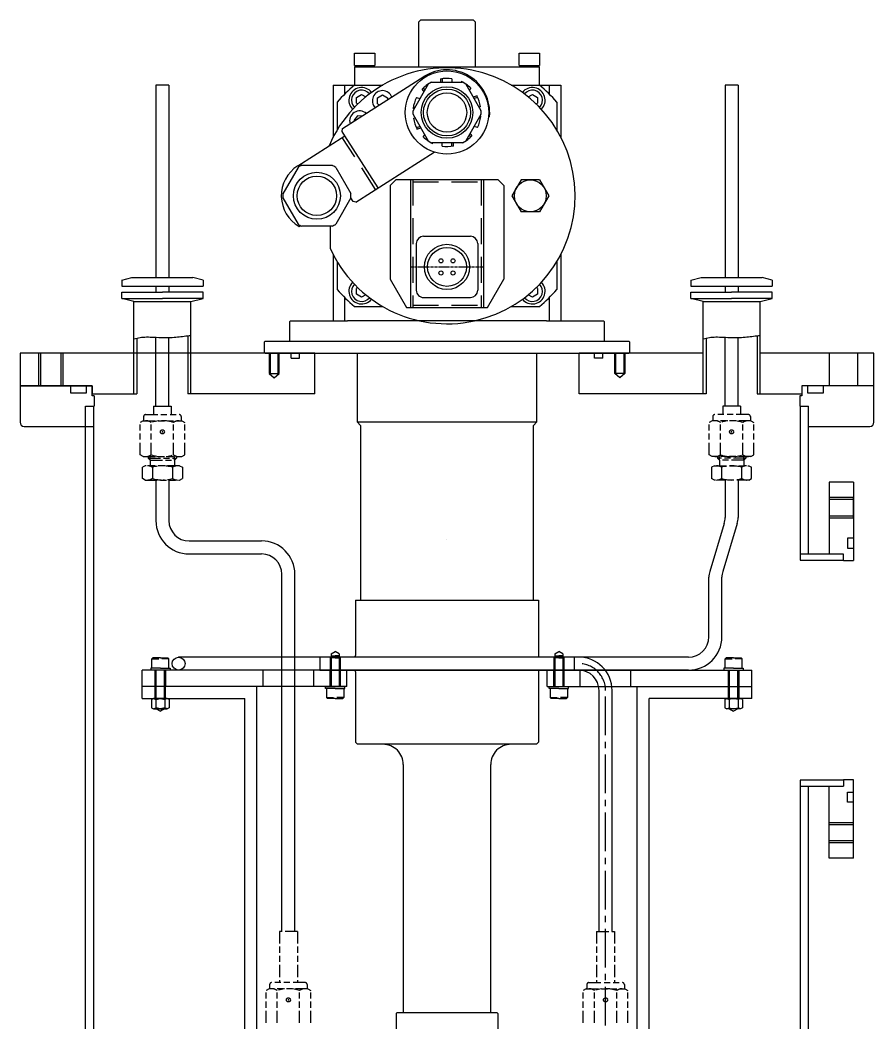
# Model space of a CAD drawing. Header units: millimetres. Extents: x 5013 to 9067, y 5076 to 6829.
# Drawn here: x 6898.6 to 7318.6, y 5879.6 to 6373.3 of the extents above; entities that cross this region are included whole.
import ezdxf

# ---------------------------------------------------------------- set-up
doc = ezdxf.new("R2010")
doc.units = ezdxf.units.MM
for name, pattern in [('AM_ISO09W050', [22.5, 6, -1.5, 3, -1.5, 3, -1.5, 6]), ('CENTER', [2, 1.25, -0.25, 0.25, -0.25]), ('CENTER2', [28.575, 19.05, -3.175, 3.175, -3.175]), ('DASHED', [19.05, 12.7, -6.35])]:
    doc.linetypes.add(name, pattern=pattern)
doc.layers.add('1', color=3, linetype='Continuous')
doc.layers.add('CSLAYER17', color=7, linetype='Continuous')
doc.layers.add('AM_11', color=3, linetype='AM_ISO09W050', lineweight=25)

msp = doc.modelspace()

# ---------------------------------------------------------------- linework, layer by layer
at = {"color": 0}
for p, q in [((6965.451, 6341.289), (6965.451, 6246.629)), ((6971.851, 6341.289), (6965.451, 6341.289)), ((6971.851, 6341.289), (6971.851, 6246.629)), ((7245.449, 6341.289), (7245.449, 6246.629)), ((7251.849, 6341.289), (7245.449, 6341.289)), ((7251.849, 6341.289), (7251.849, 6246.629)), ((6948.651, 6245.289), (6953.651, 6246.629)), ((6948.651, 6245.289), (6948.651, 6242.289)), ((6953.651, 6246.629), (6983.651, 6246.629)), ((6988.651, 6245.289), (6983.651, 6246.629)), ((6988.651, 6245.289), (6988.651, 6242.289)), ((7228.649, 6245.289), (7233.649, 6246.629)), ((7228.649, 6245.289), (7228.649, 6242.289)), ((7233.649, 6246.629), (7263.649, 6246.629)), ((7268.649, 6245.289), (7263.649, 6246.629)), ((7268.649, 6245.289), (7268.649, 6242.289)), ((6948.651, 6242.289), (6988.651, 6242.289)), ((6965.451, 6242.289), (6965.451, 6239.289)), ((6971.851, 6242.289), (6971.851, 6239.289)), ((7228.649, 6242.289), (7268.649, 6242.289)), ((7245.449, 6242.289), (7245.449, 6239.289)), ((7251.849, 6242.289), (7251.849, 6239.289)), ((6965.449, 6183.289), (6965.449, 6217.029)), ((6971.849, 6183.289), (6971.849, 6217.16)), ((7245.449, 6183.289), (7245.449, 6217.16)), ((7251.849, 6183.289), (7251.849, 6217.029)), ((7032.051, 6206.889), (7032.051, 6209.289)), ((7036.154, 6206.889), (7036.154, 6209.289)), ((7234.649, 6209.289), (7173.649, 6209.289)), ((7181.145, 6206.889), (7181.145, 6209.289)), ((7185.248, 6206.889), (7185.248, 6209.289)), ((7043.649, 6189.289), (6981.211, 6189.289)), ((7236.089, 6189.289), (7173.649, 6189.289)), ((6964.25, 6183.289), (6973.05, 6183.289)), ((7253.049, 6183.289), (7244.249, 6183.289)), ((6965.449, 6146.889), (6965.449, 6126.889)), ((6971.849, 6146.889), (6971.849, 6126.889)), ((7245.449, 6146.889), (7245.449, 6128.371)), ((7251.849, 6146.889), (7251.849, 6128.371)), ((7308.649, 6145.789), (7296.649, 6145.789)), ((7308.649, 6145.789), (7308.649, 6107.289)), ((7245.02, 6125.471), (7237.88, 6101.91)), ((7251.42, 6125.471), (7244.28, 6101.908)), ((6981.849, 6116.889), (7017.452, 6116.889)), ((6981.849, 6110.489), (7017.452, 6110.489)), ((7303.649, 6107.289), (7303.649, 6110.439)), ((7027.45, 5924.689), (7027.45, 6100.489)), ((7033.85, 5924.689), (7033.85, 6100.491)), ((7237.45, 6069.684), (7237.45, 6099.01)), ((7243.85, 6069.689), (7243.85, 6099.008)), ((7227.45, 6059.689), (6976.649, 6059.691)), ((6958.649, 6045.289), (6958.649, 6053.289)), ((7059.349, 6053.289), (6958.649, 6053.289)), ((6972.399, 6053.289), (6962.899, 6053.289)), ((6965.049, 6053.289), (6965.049, 6045.289)), ((6970.249, 6053.289), (6970.249, 6045.289)), ((7227.459, 6053.289), (6976.649, 6053.289)), ((7018.151, 6045.289), (7018.151, 6053.289)), ((7043.151, 6045.289), (7043.151, 6053.289)), ((7051.149, 6053.289), (7051.149, 6046.789)), ((7051.149, 6045.289), (7051.149, 6053.289)), ((7051.649, 6053.289), (7051.649, 6045.289)), ((7055.649, 6053.289), (7055.649, 6045.289)), ((7056.149, 6053.289), (7056.149, 6046.789)), ((7056.149, 6045.289), (7056.149, 6053.289)), ((7059.349, 6045.289), (7059.349, 6053.289)), ((7157.949, 6045.289), (7157.949, 6053.289)), ((7157.949, 6053.289), (7258.649, 6053.289)), ((7161.149, 6053.289), (7161.149, 6046.789)), ((7161.149, 6045.289), (7161.149, 6053.289)), ((7161.649, 6053.289), (7161.649, 6045.289)), ((7165.649, 6053.289), (7165.649, 6045.289)), ((7166.149, 6053.289), (7166.149, 6046.789)), ((7166.149, 6045.289), (7166.149, 6053.289)), ((7174.148, 6045.289), (7174.148, 6053.289)), ((7199.148, 6045.289), (7199.148, 6053.289)), ((7244.899, 6053.289), (7254.399, 6053.289)), ((7247.049, 6053.289), (7247.049, 6045.289)), ((7247.049, 6053.289), (7247.049, 6045.289)), ((7252.249, 6053.289), (7252.249, 6045.289)), ((7252.249, 6053.289), (7252.249, 6045.289)), ((7258.649, 6045.289), (7258.649, 6053.289)), ((7059.349, 6045.289), (6958.649, 6045.289)), ((6958.649, 6039.289), (6958.649, 6045.289)), ((6965.049, 6045.289), (6965.049, 6039.289)), ((6970.249, 6039.289), (6970.249, 6045.289)), ((7048.899, 6045.289), (7058.399, 6045.289)), ((7157.949, 6045.289), (7258.649, 6045.289)), ((7158.899, 6045.289), (7168.399, 6045.289)), ((7183.448, 5924.689), (7183.449, 6043.315)), ((7189.848, 5924.689), (7189.849, 6043.327)), ((7247.049, 6039.289), (7247.049, 6045.289)), ((7247.049, 6039.289), (7247.049, 6045.289)), ((7252.249, 6039.289), (7252.249, 6045.289)), ((7252.249, 6045.289), (7252.249, 6039.289)), ((7258.649, 6039.289), (7258.649, 6045.289)), ((6958.649, 6039.289), (7009.151, 6039.289)), ((6963.254, 6038.789), (6964.353, 6039.289)), ((6963.254, 6038.789), (6963.254, 6034.689)), ((6970.946, 6039.289), (6964.353, 6039.289)), ((6964.353, 6039.289), (6965.452, 6038.789)), ((6965.452, 6038.789), (6967.649, 6039.289)), ((6965.452, 6038.789), (6965.452, 6034.689)), ((6967.649, 6039.289), (6969.847, 6038.789)), ((6970.946, 6039.289), (6969.847, 6038.789)), ((6969.847, 6038.789), (6969.847, 6034.689)), ((6972.044, 6038.789), (6970.946, 6039.289)), ((6972.044, 6038.789), (6972.044, 6034.689)), ((7258.649, 6039.289), (7208.148, 6039.289)), ((7245.254, 6038.789), (7246.353, 6039.289)), ((7245.254, 6038.789), (7245.254, 6034.689)), ((7246.353, 6039.289), (7252.946, 6039.289)), ((7246.353, 6039.289), (7247.452, 6038.789)), ((7249.649, 6039.289), (7247.452, 6038.789)), ((7247.452, 6038.789), (7247.452, 6034.689)), ((7251.847, 6038.789), (7249.649, 6039.289)), ((7252.946, 6039.289), (7251.847, 6038.789)), ((7251.847, 6038.789), (7251.847, 6034.689)), ((7254.044, 6038.789), (7252.946, 6039.289)), ((7254.044, 6038.789), (7254.044, 6034.689)), ((6963.254, 6034.689), (6964.353, 6034.189)), ((6964.353, 6034.189), (6965.452, 6034.689)), ((6964.353, 6034.189), (6970.946, 6034.189)), ((6967.649, 6034.189), (6965.452, 6034.689)), ((6969.847, 6034.689), (6967.649, 6034.189)), ((6970.946, 6034.189), (6969.847, 6034.689)), ((6972.044, 6034.689), (6970.946, 6034.189)), ((7245.254, 6034.689), (7246.353, 6034.189)), ((7246.353, 6034.189), (7247.452, 6034.689)), ((7252.946, 6034.189), (7246.353, 6034.189)), ((7247.452, 6034.689), (7249.649, 6034.189)), ((7249.649, 6034.189), (7251.847, 6034.689)), ((7252.946, 6034.189), (7251.847, 6034.689)), ((7254.044, 6034.689), (7252.946, 6034.189)), ((7303.649, 5999.289), (7303.649, 5996.139)), ((7308.649, 5960.789), (7308.649, 5999.289)), ((7308.649, 5960.789), (7296.649, 5960.789))]:
    msp.add_line(p, q, dxfattribs=at)
at = {"color": 0, "linetype": 'Continuous'}
for p, q in [((7043.649, 6209.289), (6898.649, 6209.289)), ((7043.649, 6189.289), (7043.649, 6209.289)), ((7173.649, 6189.289), (7173.649, 6209.289)), ((7043.649, 6189.289), (7043.649, 6189.289))]:
    msp.add_line(p, q, dxfattribs=at)
at = {"color": 0, "linetype": 'Continuous', "lineweight": 25}
for p, q in [((7021.142, 6209.263), (7021.142, 6199.289)), ((7021.642, 6209.263), (7021.642, 6199.289)), ((7025.649, 6199.289), (7025.649, 6209.271)), ((7026.149, 6199.289), (7026.149, 6209.271)), ((7191.149, 6199.289), (7191.149, 6209.271)), ((7191.649, 6199.289), (7191.649, 6209.271)), ((7195.657, 6209.263), (7195.657, 6199.289)), ((7196.157, 6209.263), (7196.157, 6199.289))]:
    msp.add_line(p, q, dxfattribs=at)
at = {"color": 0, "lineweight": 25}
for p, q in [((7032.051, 6206.889), (7036.154, 6206.889)), ((7185.248, 6206.889), (7181.145, 6206.889)), ((7021.142, 6199.289), (7023.642, 6197.11)), ((7021.142, 6199.289), (7026.142, 6199.289)), ((7023.642, 6197.11), (7026.142, 6199.289)), ((7193.657, 6197.11), (7191.157, 6199.289)), ((7196.157, 6199.289), (7191.157, 6199.289)), ((7196.157, 6199.289), (7193.657, 6197.11))]:
    msp.add_line(p, q, dxfattribs=at)
at = {"color": 0, "linetype": 'CENTER2'}
msp.add_line((7186.648, 5764.093), (7186.648, 6043.266), dxfattribs=at)
at = {"color": 0}
msp.add_circle((6976.649, 6056.49), 3.201, dxfattribs=at)
for centre, radius, start, end in [((6981.849, 6126.889), 16.4, 180, 270), ((6981.849, 6126.889), 10, 180, 270), ((7235.449, 6128.371), 10, 343.14122, 0), ((7241.849, 6128.371), 10, 343.14242, 0), ((7017.452, 6100.489), 16.4, 0.00001, 90.00001), ((7017.452, 6100.489), 10, 0.00001, 90.00001), ((7247.45, 6099.01), 10, 163.14122, 179.99999), ((7253.85, 6099.008), 10, 163.14242, 180), ((7227.45, 6069.689), 10, 270, 0), ((7227.45, 6069.689), 16.4, 270, 0), ((7173.449, 6043.292), 16.4, 0.00001, 90.00001), ((7173.449, 6043.292), 10, 0.00001, 90.00001)]:
    msp.add_arc(centre, radius, start, end, dxfattribs=at)
at = {"color": 0, "linetype": 'CENTER2'}
msp.add_arc((7173.449, 6043.292), 13.199, 0.00001, 90.00001, dxfattribs=at)
at = {"layer": '1', "color": 0, "linetype": 'Continuous'}
for p, q in [((6948.651, 6236.289), (6948.651, 6239.289)), ((6948.651, 6239.289), (6968.651, 6239.289)), ((6954.651, 6234.681), (6948.651, 6236.289)), ((6948.651, 6236.289), (6968.651, 6236.289)), ((6988.651, 6239.289), (6968.651, 6239.289)), ((6988.651, 6236.289), (6968.651, 6236.289)), ((6982.651, 6234.681), (6988.651, 6236.289)), ((6988.651, 6236.289), (6988.651, 6239.289)), ((7228.649, 6236.289), (7228.649, 6239.289)), ((7228.649, 6239.289), (7248.649, 6239.289)), ((7234.649, 6234.681), (7228.649, 6236.289)), ((7228.649, 6236.289), (7248.649, 6236.289)), ((7268.649, 6239.289), (7248.649, 6239.289)), ((7268.649, 6236.289), (7248.649, 6236.289)), ((7262.649, 6234.681), (7268.649, 6236.289)), ((7268.649, 6236.289), (7268.649, 6239.289)), ((6954.651, 6189.289), (6954.651, 6234.681)), ((6954.651, 6234.681), (6982.651, 6234.681)), ((7234.649, 6189.289), (7234.649, 6234.681)), ((7234.649, 6234.681), (7262.649, 6234.681)), ((7262.649, 6189.289), (7262.649, 6234.681)), ((6954.696, 6216.377), (6955.442, 6216.566)), ((6955.442, 6216.566), (6956.19, 6216.739)), ((6956.091, 6216.715), (6956.091, 6189.289)), ((6956.19, 6216.739), (6956.94, 6216.892)), ((6956.94, 6216.892), (6957.694, 6217.024)), ((6957.694, 6217.024), (6958.45, 6217.131)), ((6958.45, 6217.131), (6959.21, 6217.211)), ((6959.21, 6217.211), (6960.057, 6217.267)), ((6960.057, 6217.267), (6960.908, 6217.293)), ((6960.908, 6217.293), (6961.762, 6217.295)), ((6961.762, 6217.295), (6962.617, 6217.278)), ((6962.617, 6217.278), (6963.474, 6217.248)), ((6963.474, 6217.248), (6964.33, 6217.211)), ((6964.33, 6217.211), (6965.582, 6217.154)), ((6965.582, 6217.154), (6966.833, 6217.101)), ((6966.833, 6217.101), (6968.083, 6217.055)), ((6968.083, 6217.055), (6969.331, 6217.025)), ((6969.331, 6217.025), (6970.579, 6217.014)), ((6970.579, 6217.014), (6971.827, 6217.028)), ((6971.827, 6217.028), (6972.682, 6217.055)), ((6972.682, 6217.055), (6973.536, 6217.096)), ((6973.536, 6217.096), (6974.39, 6217.151)), ((6974.39, 6217.151), (6975.243, 6217.219)), ((6975.243, 6217.219), (6976.096, 6217.3)), ((6976.096, 6217.3), (6976.947, 6217.394)), ((6976.947, 6217.394), (6977.77, 6217.495)), ((6977.77, 6217.495), (6978.593, 6217.6)), ((6978.593, 6217.6), (6979.415, 6217.704)), ((6979.415, 6217.704), (6980.237, 6217.8)), ((6980.237, 6217.8), (6981.06, 6217.882)), ((6981.06, 6217.882), (6981.885, 6217.942)), ((6981.885, 6217.942), (6982.031, 6217.95)), ((6982.031, 6217.95), (6982.176, 6217.958)), ((6982.176, 6217.958), (6982.322, 6217.964)), ((6982.322, 6217.964), (6982.468, 6217.97)), ((6982.468, 6217.97), (6982.614, 6217.975)), ((6982.614, 6217.975), (6982.651, 6217.976)), ((7234.695, 6216.377), (7235.44, 6216.566)), ((7235.44, 6216.566), (7236.188, 6216.739)), ((7236.089, 6216.715), (7236.089, 6189.289)), ((7236.188, 6216.739), (7236.939, 6216.892)), ((7236.939, 6216.892), (7237.692, 6217.024)), ((7237.692, 6217.024), (7238.448, 6217.131)), ((7238.448, 6217.131), (7239.208, 6217.211)), ((7239.208, 6217.211), (7240.055, 6217.267)), ((7240.055, 6217.267), (7240.907, 6217.293)), ((7240.907, 6217.293), (7241.76, 6217.295)), ((7241.76, 6217.295), (7242.616, 6217.278)), ((7242.616, 6217.278), (7243.472, 6217.248)), ((7243.472, 6217.248), (7244.328, 6217.211)), ((7244.328, 6217.211), (7245.581, 6217.154)), ((7245.581, 6217.154), (7246.832, 6217.101)), ((7246.832, 6217.101), (7248.081, 6217.055)), ((7248.081, 6217.055), (7249.33, 6217.025)), ((7249.33, 6217.025), (7250.578, 6217.014)), ((7250.578, 6217.014), (7251.826, 6217.028)), ((7251.826, 6217.028), (7252.68, 6217.055)), ((7252.68, 6217.055), (7253.534, 6217.096)), ((7253.534, 6217.096), (7254.388, 6217.151)), ((7254.388, 6217.151), (7255.242, 6217.219)), ((7255.242, 6217.219), (7256.094, 6217.3)), ((7256.094, 6217.3), (7256.946, 6217.394)), ((7256.946, 6217.394), (7257.769, 6217.495)), ((7257.769, 6217.495), (7258.591, 6217.6)), ((7258.591, 6217.6), (7259.413, 6217.704)), ((7259.413, 6217.704), (7260.236, 6217.8)), ((7260.236, 6217.8), (7261.059, 6217.882)), ((7261.059, 6217.882), (7261.883, 6217.942)), ((7261.209, 6217.893), (7261.209, 6189.289)), ((7261.883, 6217.942), (7262.029, 6217.95)), ((7262.029, 6217.95), (7262.175, 6217.958)), ((7262.175, 6217.958), (7262.321, 6217.964)), ((7262.321, 6217.964), (7262.467, 6217.97)), ((7262.467, 6217.97), (7262.613, 6217.975)), ((7262.613, 6217.975), (7262.649, 6217.976)), ((6898.649, 6209.289), (6898.649, 6193.289)), ((6907.649, 6209.289), (6907.649, 6193.289)), ((6908.649, 6209.289), (6908.649, 6193.289)), ((6918.649, 6209.289), (6918.649, 6193.289)), ((6919.649, 6209.289), (6919.649, 6193.289)), ((7318.649, 6209.289), (7262.649, 6209.289)), ((7296.649, 6209.289), (7296.649, 6193.289)), ((7310.649, 6209.289), (7310.649, 6193.289)), ((7318.649, 6193.289), (7318.649, 6209.289)), ((6898.649, 6193.289), (6934.149, 6193.289)), ((6934.149, 6193.289), (6898.649, 6193.289)), ((6898.649, 6193.289), (6898.649, 6175.289)), ((6923.649, 6189.689), (6923.649, 6193.289)), ((6931.149, 6193.289), (6931.149, 6189.689)), ((6934.149, 6193.289), (6934.149, 6189.289)), ((6934.149, 6188.289), (6934.149, 6193.289)), ((7283.149, 6193.289), (7283.149, 6189.289)), ((7283.149, 6193.289), (7283.149, 6188.289)), ((7318.649, 6193.289), (7283.149, 6193.289)), ((7286.149, 6189.689), (7286.149, 6193.289)), ((7293.649, 6193.289), (7293.649, 6189.689)), ((7318.649, 6175.289), (7318.649, 6193.289)), ((6931.149, 6189.689), (6923.649, 6189.689)), ((6934.149, 6189.289), (6956.091, 6189.289)), ((6935.149, 6188.289), (6934.149, 6188.289)), ((6935.149, 6188.289), (6935.149, 6183.289)), ((7261.209, 6189.289), (7283.149, 6189.289)), ((7283.149, 6188.289), (7282.149, 6188.289)), ((7282.149, 6188.289), (7282.149, 6183.289)), ((7293.649, 6189.689), (7286.149, 6189.689)), ((6930.849, 6183.289), (6935.149, 6183.289)), ((6930.849, 6039.289), (6930.849, 6183.289)), ((6934.849, 6183.289), (6934.849, 5835.289)), ((7282.149, 6183.289), (7286.449, 6183.289)), ((7282.449, 6183.289), (7282.449, 6107.439)), ((7286.449, 6110.439), (7286.449, 6183.289)), ((6900.649, 6173.289), (6934.849, 6173.289)), ((7286.449, 6173.289), (7316.649, 6173.289)), ((7296.649, 6145.789), (7296.649, 6110.439)), ((7308.649, 6138.299), (7296.649, 6138.299)), ((7308.649, 6137.297), (7296.649, 6137.297)), ((7308.649, 6128.279), (7308.649, 6138.299)), ((7296.649, 6129.281), (7308.649, 6129.281)), ((7296.649, 6128.279), (7308.649, 6128.279)), ((7108.649, 6117.789), (7108.649, 6117.789)), ((7108.649, 6117.789), (7108.649, 6117.789)), ((7308.649, 6118.289), (7305.649, 6118.289)), ((7305.649, 6118.289), (7305.649, 6113.289)), ((7305.649, 6113.289), (7308.649, 6113.289)), ((7282.449, 6110.439), (7282.449, 6107.439)), ((7303.649, 6110.439), (7282.449, 6110.439)), ((7282.449, 6107.439), (7303.649, 6107.439)), ((7303.649, 6107.289), (7308.649, 6107.289)), ((7015.151, 5639.789), (7015.151, 6045.289)), ((7202.148, 5669.789), (7202.148, 6045.289)), ((6930.849, 5835.289), (6930.849, 6039.289)), ((7009.151, 5639.789), (7009.151, 6039.289)), ((7208.148, 5669.789), (7208.148, 6039.289)), ((7282.449, 5999.139), (7282.449, 5835.289)), ((7282.449, 5999.139), (7282.449, 5996.139)), ((7303.649, 5999.139), (7282.449, 5999.139)), ((7308.649, 5999.289), (7303.649, 5999.289)), ((7282.449, 5996.139), (7303.649, 5996.139)), ((7286.449, 5835.289), (7286.449, 5996.139)), ((7296.649, 5960.789), (7296.649, 5996.139)), ((7305.649, 5988.289), (7305.649, 5993.289)), ((7305.649, 5993.289), (7308.649, 5993.289)), ((7308.649, 5988.289), (7305.649, 5988.289)), ((7296.649, 5978.299), (7308.649, 5978.299)), ((7296.649, 5977.297), (7308.649, 5977.297)), ((7308.649, 5969.281), (7296.649, 5969.281)), ((7308.649, 5968.279), (7296.649, 5968.279))]:
    msp.add_line(p, q, dxfattribs=at)
at = {"layer": '1', "color": 0}
for p, q in [((6982.651, 6189.289), (6982.651, 6234.681)), ((6981.211, 6217.893), (6981.211, 6189.289)), ((7051.649, 6061.289), (7053.649, 6062.444)), ((7055.649, 6061.289), (7053.649, 6062.444)), ((7161.649, 6061.289), (7163.649, 6062.444)), ((7165.649, 6061.289), (7163.649, 6062.444)), ((6963.399, 6058.789), (6963.899, 6059.289)), ((6963.399, 6058.789), (6966.858, 6058.789)), ((6963.399, 6054.289), (6963.399, 6058.789)), ((6967.649, 6059.289), (6963.899, 6059.289)), ((6967.649, 6059.289), (6971.399, 6059.289)), ((6971.899, 6058.789), (6968.441, 6058.789)), ((6971.899, 6058.789), (6971.399, 6059.289)), ((6971.899, 6054.289), (6971.899, 6058.789)), ((7053.649, 6059.423), (7051.149, 6059.423)), ((7051.149, 6059.423), (7051.149, 6045.289)), ((7051.649, 6061.289), (7051.649, 6045.289)), ((7051.649, 6060.289), (7053.649, 6060.289)), ((7055.649, 6060.289), (7053.649, 6060.289)), ((7053.649, 6059.423), (7056.149, 6059.423)), ((7055.649, 6061.289), (7055.649, 6045.289)), ((7056.149, 6059.423), (7056.149, 6045.289)), ((7163.649, 6059.423), (7161.149, 6059.423)), ((7161.149, 6059.423), (7161.149, 6045.289)), ((7161.649, 6061.289), (7161.649, 6045.289)), ((7161.649, 6060.289), (7163.649, 6060.289)), ((7165.649, 6060.289), (7163.649, 6060.289)), ((7163.649, 6059.423), (7166.149, 6059.423)), ((7165.649, 6061.289), (7165.649, 6045.289)), ((7166.149, 6059.423), (7166.149, 6045.289)), ((7245.399, 6058.789), (7245.899, 6059.289)), ((7245.399, 6054.289), (7245.399, 6058.789)), ((7245.399, 6058.789), (7248.858, 6058.789)), ((7249.649, 6059.289), (7245.899, 6059.289)), ((7249.649, 6059.289), (7253.399, 6059.289)), ((7253.899, 6058.789), (7250.441, 6058.789)), ((7253.899, 6058.789), (7253.399, 6059.289)), ((7253.899, 6054.289), (7253.899, 6058.789)), ((6967.649, 6054.289), (6962.899, 6054.289)), ((6962.899, 6054.289), (6962.899, 6053.289)), ((6965.149, 6039.289), (6965.149, 6053.289)), ((6965.649, 6039.289), (6965.649, 6053.289)), ((6967.649, 6054.289), (6972.399, 6054.289)), ((6969.649, 6039.289), (6969.649, 6053.289)), ((6970.149, 6039.289), (6970.149, 6053.289)), ((6972.399, 6054.289), (6972.399, 6053.289)), ((7249.649, 6054.289), (7244.899, 6054.289)), ((7244.899, 6054.289), (7244.899, 6053.289)), ((7247.149, 6039.289), (7247.149, 6053.289)), ((7247.649, 6039.289), (7247.649, 6053.289)), ((7249.649, 6054.289), (7254.399, 6054.289)), ((7251.649, 6039.289), (7251.649, 6053.289)), ((7252.149, 6039.289), (7252.149, 6053.289)), ((7254.399, 6054.289), (7254.399, 6053.289)), ((7048.899, 6044.289), (7048.899, 6045.289)), ((7053.649, 6044.289), (7048.899, 6044.289)), ((7049.399, 6044.289), (7049.399, 6039.789)), ((7053.649, 6044.289), (7058.399, 6044.289)), ((7057.899, 6044.289), (7057.899, 6039.789)), ((7058.399, 6044.289), (7058.399, 6045.289)), ((7158.899, 6044.289), (7158.899, 6045.289)), ((7163.649, 6044.289), (7158.899, 6044.289)), ((7159.399, 6044.289), (7159.399, 6039.789)), ((7163.649, 6044.289), (7168.399, 6044.289)), ((7167.899, 6044.289), (7167.899, 6039.789)), ((7168.399, 6044.289), (7168.399, 6045.289)), ((7049.399, 6039.789), (7049.899, 6039.289)), ((7049.399, 6039.789), (7052.858, 6039.789)), ((7053.649, 6039.289), (7049.899, 6039.289)), ((7053.649, 6039.289), (7057.399, 6039.289)), ((7057.899, 6039.789), (7054.441, 6039.789)), ((7057.899, 6039.789), (7057.399, 6039.289)), ((7159.399, 6039.789), (7159.899, 6039.289)), ((7159.399, 6039.789), (7162.858, 6039.789)), ((7163.649, 6039.289), (7159.899, 6039.289)), ((7163.649, 6039.289), (7167.399, 6039.289)), ((7167.899, 6039.789), (7164.441, 6039.789)), ((7167.899, 6039.789), (7167.399, 6039.289)), ((6965.649, 6034.189), (6967.649, 6033.035)), ((6969.649, 6034.189), (6967.649, 6033.035)), ((7247.649, 6034.189), (7249.649, 6033.035)), ((7251.649, 6034.189), (7249.649, 6033.035))]:
    msp.add_line(p, q, dxfattribs=at)
at = {"layer": '1', "color": 0, "linetype": 'Continuous'}
for centre, start, end in [((6900.649, 6175.289), 180, 270), ((7316.649, 6175.289), 270, 0)]:
    msp.add_arc(centre, 2, start, end, dxfattribs=at)
at = {"layer": 'AM_11', "color": 0}
for p, q in [((6964.25, 6183.289), (6964.25, 6179.089)), ((6973.05, 6183.289), (6973.05, 6179.089)), ((7244.249, 6183.289), (7244.249, 6179.089)), ((7253.049, 6183.289), (7253.049, 6179.089)), ((6959.15, 6176.089), (6957.68, 6175.24)), ((6959.15, 6176.089), (6978.15, 6176.089)), ((6959.4, 6178.089), (6959.4, 6176.089)), ((6960.4, 6179.089), (6976.9, 6179.089)), ((6977.9, 6178.089), (6977.9, 6176.089)), ((6978.15, 6176.089), (6979.62, 6175.24)), ((7239.149, 6176.089), (7237.679, 6175.24)), ((7258.149, 6176.089), (7239.149, 6176.089)), ((7239.399, 6178.089), (7239.399, 6176.089)), ((7256.899, 6179.089), (7240.399, 6179.089)), ((7257.899, 6178.089), (7257.899, 6176.089)), ((7258.149, 6176.089), (7259.618, 6175.24)), ((6957.681, 6159.248), (6957.681, 6175.24)), ((6963.165, 6159.248), (6963.165, 6175.24)), ((6974.135, 6159.248), (6974.135, 6175.24)), ((6979.62, 6175.24), (6979.62, 6175.26)), ((6979.62, 6159.248), (6979.62, 6175.24)), ((7237.679, 6175.24), (7237.679, 6175.26)), ((7237.679, 6159.248), (7237.679, 6175.24)), ((7243.164, 6159.248), (7243.164, 6175.24)), ((7254.133, 6159.248), (7254.133, 6175.24)), ((7259.618, 6159.248), (7259.618, 6175.24)), ((6959.15, 6158.389), (6957.68, 6159.237)), ((6959.15, 6158.389), (6978.15, 6158.389)), ((6961.65, 6158.389), (6961.65, 6157.589)), ((6962.65, 6156.589), (6961.65, 6157.589)), ((6961.65, 6157.589), (6975.65, 6157.589)), ((6962.65, 6156.589), (6962.65, 6158.389)), ((6962.65, 6156.589), (6962.65, 6153.889)), ((6962.65, 6156.589), (6974.65, 6156.589)), ((6974.65, 6156.589), (6974.65, 6158.389)), ((6974.65, 6156.589), (6975.65, 6157.589)), ((6974.65, 6156.589), (6974.65, 6153.889)), ((6975.65, 6158.389), (6975.65, 6157.589)), ((6978.15, 6158.389), (6979.62, 6159.237)), ((6979.62, 6159.237), (6979.62, 6159.218)), ((7239.149, 6158.389), (7237.679, 6159.237)), ((7237.679, 6159.237), (7237.679, 6159.218)), ((7258.149, 6158.389), (7239.149, 6158.389)), ((7241.649, 6158.389), (7241.649, 6157.589)), ((7242.649, 6156.589), (7241.649, 6157.589)), ((7255.649, 6157.589), (7241.649, 6157.589)), ((7242.649, 6156.589), (7242.649, 6158.389)), ((7242.649, 6156.589), (7242.649, 6153.889)), ((7254.649, 6156.589), (7242.649, 6156.589)), ((7254.649, 6156.589), (7254.649, 6158.389)), ((7254.649, 6156.589), (7255.649, 6157.589)), ((7254.649, 6156.589), (7254.649, 6153.889)), ((7255.649, 6158.389), (7255.649, 6157.589)), ((7258.149, 6158.389), (7259.618, 6159.237)), ((6960.15, 6153.889), (6958.835, 6153.13)), ((6958.835, 6147.648), (6958.835, 6153.13)), ((6977.15, 6153.889), (6960.15, 6153.889)), ((6963.743, 6153.13), (6963.743, 6147.648)), ((6973.558, 6153.13), (6973.558, 6147.648)), ((6977.15, 6153.889), (6978.465, 6153.13)), ((6978.465, 6153.13), (6978.465, 6147.648)), ((7240.149, 6153.889), (7238.834, 6153.13)), ((7238.834, 6153.13), (7238.834, 6147.648)), ((7240.149, 6153.889), (7257.149, 6153.889)), ((7243.741, 6153.13), (7243.741, 6147.648)), ((7253.556, 6153.13), (7253.556, 6147.648)), ((7257.149, 6153.889), (7258.464, 6153.13)), ((7258.464, 6147.648), (7258.464, 6153.13)), ((6960.15, 6146.889), (6958.835, 6147.648)), ((6960.15, 6146.889), (6977.15, 6146.889)), ((6977.15, 6146.889), (6978.465, 6147.648)), ((7240.149, 6146.889), (7238.834, 6147.648)), ((7257.149, 6146.889), (7240.149, 6146.889)), ((7257.149, 6146.889), (7258.464, 6147.648)), ((7035.051, 5924.689), (7026.251, 5924.689)), ((7026.251, 5924.689), (7026.251, 5899.489)), ((7035.051, 5924.689), (7035.051, 5899.489)), ((7182.248, 5924.689), (7182.248, 5899.489)), ((7182.248, 5924.689), (7191.048, 5924.689)), ((7191.048, 5924.689), (7191.048, 5899.489)), ((7038.901, 5899.489), (7022.401, 5899.489)), ((7178.398, 5899.489), (7194.898, 5899.489)), ((7021.151, 5896.489), (7019.681, 5895.64)), ((7019.681, 5895.64), (7019.681, 5895.66)), ((7019.681, 5879.648), (7019.681, 5895.64)), ((7040.151, 5896.489), (7021.151, 5896.489)), ((7021.401, 5898.489), (7021.401, 5896.489)), ((7025.166, 5879.648), (7025.166, 5895.64)), ((7036.136, 5879.648), (7036.136, 5895.64)), ((7039.901, 5898.489), (7039.901, 5896.489)), ((7040.151, 5896.489), (7041.621, 5895.64)), ((7041.62, 5879.648), (7041.62, 5895.64)), ((7177.148, 5896.489), (7175.678, 5895.64)), ((7175.679, 5879.648), (7175.679, 5895.64)), ((7177.148, 5896.489), (7196.148, 5896.489)), ((7177.398, 5898.489), (7177.398, 5896.489)), ((7181.163, 5879.648), (7181.163, 5895.64)), ((7192.133, 5879.648), (7192.133, 5895.64)), ((7195.898, 5898.489), (7195.898, 5896.489)), ((7196.148, 5896.489), (7197.618, 5895.64)), ((7197.618, 5895.64), (7197.618, 5895.66)), ((7197.618, 5879.648), (7197.618, 5895.64))]:
    msp.add_line(p, q, dxfattribs=at)
for centre in [(6968.65, 6170.589), (7248.649, 6170.589), (7030.651, 5890.989), (7186.648, 5890.989)]:
    msp.add_circle(centre, 1, dxfattribs=at)
for centre, radius, start, end in [((6960.4, 6178.089), 1, 90, 180), ((6960.423, 6171.233), 4.856, 55.61568, 90), ((6968.65, 6157.937), 18.151, 72.41203, 107.58797), ((6976.877, 6171.233), 4.856, 90, 124.38431), ((6976.9, 6178.089), 1, 360, 90), ((7240.399, 6178.089), 1, 90, 180), ((7240.421, 6171.233), 4.856, 55.61569, 90), ((7248.649, 6157.937), 18.151, 72.41203, 107.58797), ((7256.876, 6171.233), 4.856, 90, 124.38432), ((7256.899, 6178.089), 1, 0, 90), ((6960.423, 6163.245), 4.856, 270, 304.38433), ((6968.65, 6176.54), 18.151, 252.41204, 287.58798), ((6976.877, 6163.245), 4.856, 235.61569, 269.99999), ((7240.421, 6163.245), 4.856, 270.00001, 304.38431), ((7248.649, 6176.54), 18.151, 252.41202, 287.58796), ((7256.876, 6163.245), 4.856, 235.61567, 270), ((6961.289, 6149.544), 4.345, 55.61575, 90.00002), ((6968.65, 6137.648), 16.241, 72.41204, 107.58797), ((6976.011, 6149.544), 4.345, 89.99998, 124.38425), ((7241.287, 6149.544), 4.345, 55.61575, 90.00002), ((7248.649, 6137.648), 16.241, 72.41203, 107.58796), ((7256.01, 6149.544), 4.345, 89.99998, 124.38425), ((6961.289, 6151.234), 4.345, 269.99999, 304.38426), ((6968.65, 6163.13), 16.241, 252.41202, 287.58795), ((6976.011, 6151.234), 4.345, 235.61575, 270.00002), ((7241.287, 6151.234), 4.345, 269.99998, 304.38425), ((7248.649, 6163.13), 16.241, 252.41205, 287.58798), ((7256.01, 6151.234), 4.345, 235.61574, 270.00001), ((7022.401, 5898.489), 1, 90, 180), ((7038.901, 5898.489), 1, 0, 90), ((7178.398, 5898.489), 1, 90, 180), ((7194.898, 5898.489), 1, 360, 90), ((7022.424, 5891.633), 4.856, 55.61569, 90), ((7030.651, 5878.337), 18.151, 72.41203, 107.58797), ((7038.878, 5891.633), 4.856, 90, 124.38432), ((7178.421, 5891.633), 4.856, 55.61568, 90), ((7186.648, 5878.337), 18.151, 72.41203, 107.58797), ((7194.875, 5891.633), 4.856, 90, 124.38431)]:
    msp.add_arc(centre, radius, start, end, dxfattribs=at)
for p in [(6968.65, 6170.589), (7248.649, 6170.589), (7030.651, 5890.989), (7186.648, 5890.989)]:
    msp.add_point(p, dxfattribs=at)
at = {"layer": 'CSLAYER17', "color": 0, "linetype": 'Continuous'}
for p, q in [((7095.653, 6373.289), (7094.653, 6372.289)), ((7121.651, 6373.289), (7095.652, 6373.289)), ((7122.653, 6372.289), (7121.653, 6373.289)), ((7094.652, 6372.289), (7094.652, 6350.291)), ((7122.652, 6350.289), (7122.652, 6372.289)), ((7063.151, 6350.989), (7063.151, 6356.989)), ((7063.151, 6356.988), (7073.151, 6356.988)), ((7073.152, 6356.988), (7073.151, 6350.988)), ((7144.149, 6356.989), (7154.15, 6356.989)), ((7144.15, 6350.988), (7144.149, 6356.988)), ((7154.15, 6356.989), (7154.15, 6350.989)), ((7063.15, 6350.292), (7063.15, 6341.289)), ((7063.151, 6350.991), (7073.151, 6350.991)), ((7063.151, 6350.289), (7154.15, 6350.289)), ((7063.651, 6350.989), (7063.651, 6350.29)), ((7072.651, 6350.29), (7072.651, 6350.99)), ((7144.149, 6350.989), (7154.15, 6350.989)), ((7144.65, 6350.99), (7144.65, 6350.291)), ((7153.65, 6350.29), (7153.65, 6350.99)), ((7154.149, 6341.289), (7154.149, 6350.288)), ((7057.314, 6319.842), (7097.321, 6345.472)), ((7105.449, 6344.366), (7105.449, 6342.789)), ((7106.249, 6344.366), (7106.249, 6342.789)), ((7111.049, 6344.366), (7111.049, 6342.789)), ((7052.651, 6341.289), (7052.651, 6315.653)), ((7052.651, 6341.289), (7063.144, 6341.289)), ((7058.238, 6341.289), (7058.238, 6336.785)), ((7063.145, 6341.289), (7077.047, 6341.289)), ((7099.386, 6341.744), (7091.932, 6328.833)), ((7096.317, 6339.319), (7097.247, 6338.039)), ((7096.964, 6339.789), (7097.685, 6338.797)), ((7101.195, 6342.789), (7116.103, 6342.789)), ((7115.725, 6342.971), (7115.592, 6342.789)), ((7117.913, 6341.744), (7125.367, 6328.833)), ((7120.335, 6339.789), (7119.614, 6338.797)), ((7140.253, 6341.289), (7154.155, 6341.289)), ((7154.155, 6341.289), (7164.65, 6341.289)), ((7159.062, 6336.784), (7159.062, 6341.289)), ((7164.65, 6341.289), (7164.65, 6315.65)), ((7064.151, 6332.345), (7064.151, 6335.232)), ((7064.152, 6335.232), (7066.652, 6336.675)), ((7066.652, 6336.675), (7068.694, 6335.496)), ((7074.427, 6332.1), (7074.427, 6334.986)), ((7074.428, 6334.986), (7076.928, 6336.43)), ((7076.927, 6336.43), (7079.427, 6334.986)), ((7079.427, 6334.986), (7079.427, 6334.009)), ((7093.625, 6335.194), (7095.292, 6334.652)), ((7123.426, 6335.955), (7121.598, 6335.361)), ((7123.674, 6335.194), (7122.007, 6334.652)), ((7148.607, 6335.496), (7150.649, 6336.675)), ((7150.649, 6336.675), (7153.148, 6335.232)), ((7153.148, 6335.232), (7153.148, 6332.345)), ((7054.65, 6332.887), (7054.65, 6319.24)), ((7064.152, 6332.345), (7064.767, 6331.99)), ((7074.427, 6332.099), (7075.49, 6331.486)), ((7091.895, 6329.868), (7092.429, 6329.694)), ((7092.142, 6330.629), (7092.838, 6330.403)), ((7125.157, 6330.629), (7124.461, 6330.403)), ((7152.534, 6331.99), (7153.149, 6332.346)), ((7162.65, 6332.886), (7162.65, 6319.237)), ((7064.588, 6326.194), (7062.874, 6323.871)), ((7062.874, 6323.872), (7063.033, 6323.506)), ((7066.834, 6325.941), (7064.588, 6326.194)), ((7091.932, 6326.744), (7099.386, 6313.833)), ((7092.142, 6324.949), (7092.838, 6325.175)), ((7125.367, 6326.744), (7117.913, 6313.833)), ((7125.157, 6324.949), (7124.461, 6325.175)), ((7125.404, 6325.71), (7124.87, 6325.883)), ((7129.01, 6325.398), (7129.55, 6325.744)), ((7057.011, 6318.46), (7057.314, 6319.842)), ((7093.625, 6320.383), (7095.292, 6320.925)), ((7093.872, 6319.623), (7095.701, 6320.217)), ((7123.674, 6320.384), (7122.007, 6320.925)), ((7035.204, 6301.521), (7058.36, 6316.355)), ((7058.36, 6316.355), (7057.011, 6318.46)), ((7074.811, 6290.676), (7058.36, 6316.355)), ((7096.964, 6315.788), (7097.685, 6316.78)), ((7120.371, 6315.739), (7119.614, 6316.78)), ((7120.982, 6316.259), (7120.052, 6317.539)), ((7116.103, 6312.789), (7101.195, 6312.789)), ((7101.494, 6312.497), (7101.707, 6312.789)), ((7106.249, 6311.212), (7106.249, 6312.789)), ((7111.049, 6311.212), (7111.049, 6312.789)), ((7111.849, 6311.212), (7111.849, 6312.789)), ((7063.871, 6283.668), (7102.31, 6308.293)), ((7035.386, 6300.744), (7027.932, 6287.833)), ((7037.195, 6301.789), (7052.103, 6301.789)), ((7051.724, 6301.971), (7051.592, 6301.789)), ((7053.912, 6300.744), (7061.366, 6287.834)), ((7083.649, 6294.789), (7080.649, 6291.789)), ((7083.649, 6294.789), (7133.649, 6294.789)), ((7090.649, 6294.789), (7090.649, 6231.789)), ((7126.649, 6294.789), (7126.649, 6231.789)), ((7133.649, 6294.789), (7136.649, 6291.789)), ((7145.117, 6294.633), (7140.585, 6286.783)), ((7154.182, 6294.638), (7145.118, 6294.638)), ((7154.18, 6294.63), (7158.712, 6286.78)), ((7080.649, 6291.789), (7080.649, 6245.789)), ((7136.649, 6291.789), (7136.649, 6245.789)), ((7027.932, 6285.744), (7035.386, 6272.834)), ((7061.366, 6285.744), (7053.912, 6272.833)), ((7062.489, 6283.97), (7061.36, 6285.733)), ((7140.584, 6286.781), (7145.116, 6278.931)), ((7158.713, 6286.784), (7154.181, 6278.934)), ((7063.871, 6283.667), (7062.489, 6283.97)), ((7154.182, 6278.937), (7145.118, 6278.937)), ((7035.857, 6271.659), (7036.57, 6272.116)), ((7052.103, 6271.789), (7037.195, 6271.789)), ((7051.15, 6271.789), (7051.15, 6261.044)), ((7097.16, 6266.879), (7120.139, 6266.879)), ((7093.559, 6263.279), (7093.559, 6240.299)), ((7123.739, 6263.279), (7123.739, 6240.299)), ((7052.651, 6257.925), (7052.651, 6225.289)), ((7164.65, 6257.928), (7164.65, 6225.289)), ((7054.65, 6254.338), (7054.65, 6240.691)), ((7162.65, 6254.34), (7162.65, 6240.692)), ((7080.649, 6245.789), (7088.732, 6231.789)), ((7128.566, 6231.789), (7136.649, 6245.789)), ((7064.151, 6238.345), (7064.151, 6241.232)), ((7064.768, 6241.587), (7064.153, 6241.232)), ((7153.15, 6241.232), (7152.534, 6241.587)), ((7153.148, 6241.232), (7153.148, 6238.345)), ((7058.238, 6236.792), (7058.238, 6225.289)), ((7066.653, 6236.902), (7064.153, 6238.345)), ((7068.695, 6238.081), (7066.653, 6236.902)), ((7097.16, 6236.699), (7120.139, 6236.699)), ((7150.65, 6236.902), (7148.608, 6238.081)), ((7153.149, 6238.345), (7150.65, 6236.902)), ((7159.062, 6225.289), (7159.062, 6236.793)), ((7063.145, 6232.289), (7077.047, 6232.289)), ((7088.732, 6231.789), (7128.566, 6231.789)), ((7140.253, 6232.289), (7154.155, 6232.289)), ((7031.148, 6224.787), (7031.648, 6225.287)), ((7031.651, 6225.288), (7031.151, 6224.788)), ((7031.651, 6225.288), (7031.151, 6224.788)), ((7031.649, 6225.289), (7059.65, 6225.289)), ((7157.65, 6225.289), (7059.65, 6225.289)), ((7157.65, 6225.289), (7185.649, 6225.289)), ((7186.151, 6224.787), (7185.651, 6225.287)), ((7186.151, 6224.787), (7185.651, 6225.287)), ((7186.151, 6224.787), (7185.651, 6225.287)), ((7031.149, 6224.788), (7031.149, 6215.289)), ((7186.149, 6215.289), (7186.149, 6224.789)), ((7019.151, 6215.287), (7018.651, 6214.787)), ((7019.149, 6215.289), (7198.15, 6215.289)), ((7198.651, 6214.787), (7198.151, 6215.287)), ((7018.649, 6214.789), (7018.649, 6209.789)), ((7198.649, 6209.789), (7198.649, 6214.789)), ((7018.652, 6209.787), (7019.152, 6209.287)), ((7019.15, 6209.289), (7198.149, 6209.289)), ((7064.399, 6209.289), (7064.399, 6175.54)), ((7152.899, 6175.537), (7152.899, 6209.289)), ((7198.151, 6209.287), (7198.651, 6209.787)), ((7198.151, 6209.287), (7198.651, 6209.787)), ((7064.399, 6175.54), (7066.149, 6173.79)), ((7064.399, 6175.54), (7152.899, 6175.537)), ((7151.149, 6173.787), (7152.899, 6175.537)), ((7066.149, 6173.79), (7066.149, 6087.789)), ((7151.149, 6087.789), (7151.149, 6173.787)), ((7063.649, 6087.789), (7063.649, 6060.589)), ((7063.649, 6087.789), (7153.649, 6087.789)), ((7153.649, 6087.789), (7153.649, 6059.789)), ((7046.149, 6059.789), (7171.149, 6059.789)), ((7046.149, 6059.789), (7046.149, 6053.289)), ((7171.149, 6059.789), (7171.149, 6053.289)), ((7046.149, 6053.289), (7171.149, 6053.289)), ((7063.649, 6052.489), (7063.649, 6017.788)), ((7153.649, 6053.289), (7153.649, 6017.788)), ((7063.65, 6017.788), (7064.649, 6016.789)), ((7153.649, 6017.788), (7152.649, 6016.788)), ((7152.65, 6016.789), (7064.649, 6016.789)), ((7087.149, 6006.789), (7087.149, 5884.789)), ((7130.149, 5884.789), (7130.149, 6006.789)), ((7083.649, 5884.289), (7083.649, 5823.789)), ((7083.65, 5884.289), (7084.15, 5884.789)), ((7084.15, 5884.789), (7133.149, 5884.789)), ((7133.649, 5884.289), (7133.149, 5884.789)), ((7133.649, 5884.289), (7133.649, 5823.789))]:
    msp.add_line(p, q, dxfattribs=at)
at = {"layer": 'CSLAYER17', "color": 0, "linetype": 'DASHED'}
for p, q in [((7073.548, 6289.867), (7057.097, 6315.546)), ((7091.849, 6294.789), (7091.849, 6231.789)), ((7125.449, 6294.789), (7125.449, 6231.789)), ((7091.849, 6293.589), (7125.449, 6293.589)), ((7091.849, 6232.989), (7125.449, 6232.989))]:
    msp.add_line(p, q, dxfattribs=at)
at = {"layer": 'CSLAYER17', "color": 0, "linetype": 'CENTER'}
msp.add_line((7090.636, 6251.789), (7126.568, 6251.789), dxfattribs=at)
at = {"layer": 'CSLAYER17', "color": 0, "linetype": 'Continuous'}
for centre, radius in [((7108.649, 6327.789), 20.5), ((7108.649, 6327.789), 12.7), ((7108.649, 6327.789), 11.554), ((7108.649, 6327.789), 9.7), ((7044.649, 6286.789), 11.554), ((7044.649, 6286.789), 9.7), ((7149.649, 6286.789), 7.85), ((7108.649, 6251.789), 11.112), ((7108.649, 6251.789), 9.584), ((7105.65, 6254.789), 1), ((7111.649, 6254.789), 1), ((7105.65, 6248.789), 1), ((7111.649, 6248.789), 1)]:
    msp.add_circle(centre, radius, dxfattribs=at)
for centre, radius, start, end in [((7108.649, 6286.789), 63, 204.12027, 156.9784), ((7108.649, 6327.789), 21, 354.41068, 122.66333), ((7108.649, 6327.789), 16.75, 81.7621, 101.01377), ((7108.649, 6286.789), 71, 129.86064, 139.51355), ((7066.65, 6333.789), 6.25, 38.65488, 224.9131), ((7066.651, 6333.789), 5, 39.1574, 224.40964), ((7076.927, 6333.543), 5, 21.61492, 223.67568), ((7108.649, 6327.789), 16.75, 117.76211, 137.01376), ((7108.649, 6327.789), 16.75, 116.42439, 123.57563), ((7108.649, 6327.789), 16.75, 45.7621, 65.01376), ((7108.649, 6327.789), 16.75, 56.42439, 63.57563), ((7150.649, 6333.789), 6.25, 315.0869, 141.34508), ((7150.648, 6333.789), 5, 315.59037, 140.84254), ((7108.649, 6286.789), 71, 40.48644, 50.13936), ((7108.649, 6327.789), 16.75, 153.76211, 173.01376), ((7108.649, 6327.789), 16.75, 9.7621, 29.01376), ((7065.743, 6323.548), 5, 49.21401, 196.07406), ((7108.649, 6327.789), 16.75, 176.42439, 183.57564), ((7108.649, 6327.789), 16.75, 356.42439, 3.57563), ((7108.649, 6327.789), 16.75, 189.7621, 209.01376), ((7108.649, 6327.789), 16.75, 333.7621, 353.01376), ((7108.649, 6327.789), 16.75, 225.7621, 245.01377), ((7108.649, 6327.789), 16.75, 236.42439, 243.57563), ((7108.649, 6327.789), 16.75, 296.4244, 303.57563), ((7108.649, 6327.789), 16.75, 297.7621, 317.01376), ((7108.649, 6327.789), 16.75, 261.7621, 281.01376), ((7044.65, 6286.789), 17.5, 122.66898, 239.83485), ((7044.649, 6286.789), 16.75, 116.42439, 123.57563), ((7044.649, 6286.789), 16.75, 56.42439, 63.57563), ((7044.649, 6286.789), 16.75, 176.42439, 183.57564), ((7044.649, 6286.789), 16.75, 356.42439, 3.57563), ((7044.649, 6286.789), 16.75, 236.42441, 243.57564), ((7044.649, 6286.789), 16.75, 296.4244, 303.57563), ((7097.16, 6263.279), 3.6, 89.99998, 179.99996), ((7120.139, 6263.279), 3.6, 0, 89.99998), ((7108.649, 6286.789), 71, 220.4865, 230.13936), ((7066.65, 6239.789), 6.25, 135.08688, 321.3451), ((7066.651, 6239.789), 5, 135.59035, 320.84256), ((7097.16, 6240.299), 3.6, 179.99996, 270), ((7120.139, 6240.299), 3.6, 270.00002, 0), ((7150.649, 6239.789), 6.25, 218.65497, 44.9131), ((7150.648, 6239.789), 5, 219.15751, 44.40963), ((7108.649, 6286.789), 71, 309.86064, 319.5135), ((7062.849, 6060.589), 0.8, 270, 0), ((7154.449, 6060.589), 0.8, 179.99999, 270), ((7062.849, 6052.489), 0.8, 360, 90.00001), ((7154.449, 6052.489), 0.8, 89.99999, 180), ((7077.149, 6006.789), 10, 360, 90.00004), ((7140.149, 6006.789), 10, 89.99998, 180.00002)]:
    msp.add_arc(centre, radius, start, end, dxfattribs=at)

doc.saveas('drawing.dxf')
